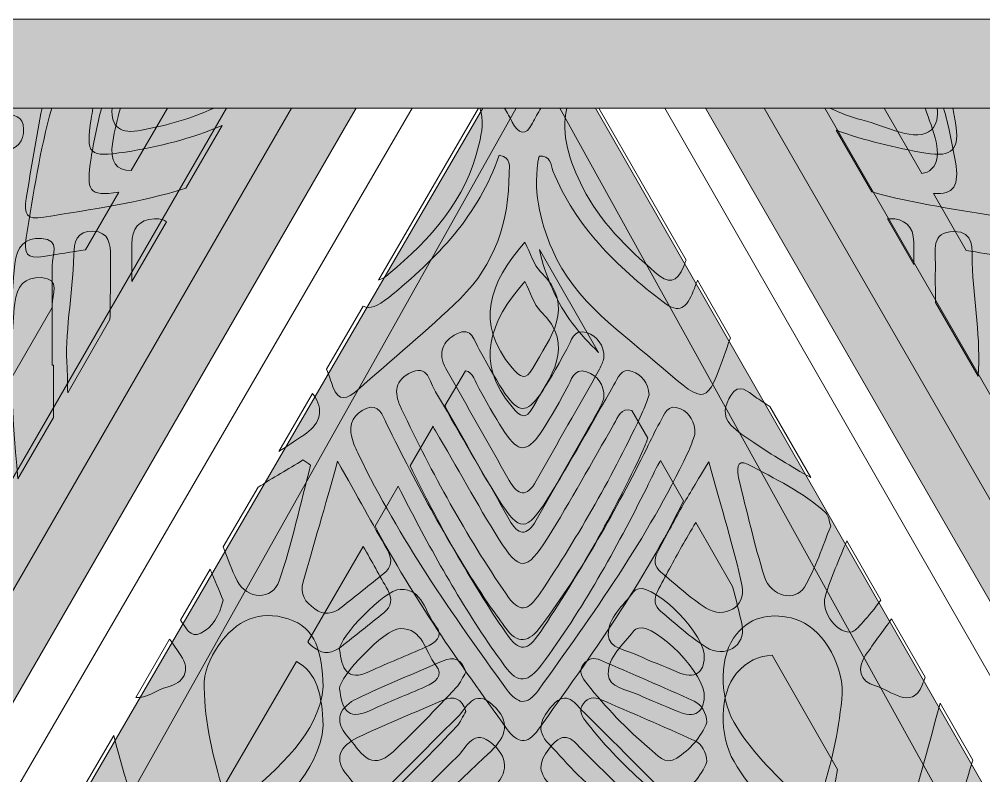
# Model space of a CAD drawing. Extents: x 13 to 5563, y -794 to -206.
# Drawn here: x 415.6 to 574.6, y -330.3 to -205.7 of the extents above; entities that cross this region are included whole.
import ezdxf

# ---------------------------------------------------------------- set-up
doc = ezdxf.new("R2010")
doc.units = 0
doc.header["$MEASUREMENT"] = 0
doc.layers.add('Layer 1', color=7, linetype='Continuous')

msp = doc.modelspace()

# ---------------------------------------------------------------- hatches: boundary and pattern name
at = {"layer": 'Layer 1', "true_color": 0x6f1314}
h = msp.add_hatch(color=246, dxfattribs=at)
h.dxf.hatch_style = 2
h.paths.add_polyline_path([(12.75, -205.68), (12.75, -794.32), (987.25, -794.32), (987.25, -205.68)])
h.paths.add_polyline_path([(27.37, -779.71), (27.37, -568.32), (148.16, -779.71)])
edge = h.paths.add_edge_path()
edge.add_spline(control_points=[(462.46, -779.71), (462.46, -779.71), (318.9, -532.19), (318.9, -532.19), (318.88, -532.14), (318.85, -532.1), (318.82, -532.06), (318.82, -532.06), (317.09, -529.5), (317.09, -529.5), (316.71, -528.92), (316.07, -528.56), (315.38, -528.51), (315.38, -528.51), (313.41, -528.38), (313.41, -528.38), (313.36, -528.38), (313.31, -528.37), (313.27, -528.37), (313.27, -528.37), (306.35, -528.34), (306.35, -528.34), (306.35, -528.34), (27.37, -527.1), (27.37, -527.1), (27.37, -527.1), (27.37, -498.73), (27.37, -498.73), (27.37, -498.73), (300.44, -500.2), (300.44, -500.2), (300.44, -500.2), (300.45, -500.2), (300.45, -500.2), (301.16, -500.2), (301.82, -499.83), (302.19, -499.21), (302.55, -498.59), (302.55, -497.82), (302.19, -497.2), (302.19, -497.2), (157.08, -242.68), (157.08, -242.68), (157.08, -242.68), (154.69, -238.49), (154.69, -238.49), (154.69, -238.49), (153.35, -236.02), (153.35, -236.02), (153, -235.37), (152.32, -234.97), (151.58, -234.97), (151.58, -234.97), (149.22, -234.97), (149.22, -234.97), (149.22, -234.97), (27.37, -235.1), (27.37, -235.1), (27.37, -235.1), (27.37, -220.3), (27.37, -220.3), (27.37, -220.3), (172.07, -220.3), (172.07, -220.3), (172.07, -220.3), (319.76, -476.27), (319.76, -476.27), (319.76, -476.28), (319.76, -476.28), (319.76, -476.28), (320.13, -476.9), (320.79, -477.27), (321.5, -477.27), (322.22, -477.28), (322.88, -476.89), (323.24, -476.27), (323.24, -476.27), (469.8, -222.59), (469.8, -222.59), (469.8, -222.59), (471.12, -220.3), (471.12, -220.3), (471.12, -220.3), (491.98, -220.3), (491.98, -220.3), (491.98, -220.3), (334.41, -491.24), (334.41, -491.24), (334.41, -491.24), (331.7, -495.93), (331.7, -495.93), (331.7, -495.93), (330.06, -498.61), (330.06, -498.61), (329.63, -499.31), (329.62, -500.19), (330.03, -500.91), (330.03, -500.91), (331.36, -503.19), (331.36, -503.19), (331.36, -503.19), (492.23, -779.71), (492.23, -779.71), (492.23, -779.71), (462.46, -779.71), (462.46, -779.71)], knot_values=[0, 0, 0, 0, 1, 1, 1, 2, 2, 2, 3, 3, 3, 4, 4, 4, 5, 5, 5, 6, 6, 6, 7, 7, 7, 8, 8, 8, 9, 9, 9, 10, 10, 10, 11, 11, 11, 12, 12, 12, 13, 13, 13, 14, 14, 14, 15, 15, 15, 16, 16, 16, 17, 17, 17, 18, 18, 18, 19, 19, 19, 20, 20, 20, 21, 21, 21, 22, 22, 22, 23, 23, 23, 24, 24, 24, 25, 25, 25, 26, 26, 26, 27, 27, 27, 28, 28, 28, 29, 29, 29, 30, 30, 30, 31, 31, 31, 32, 32, 32, 33, 33, 33, 34, 34, 34, 35, 35, 35, 35], degree=3, periodic=1)
h.paths.add_polyline_path([(972.63, -779.71), (852.17, -779.71), (972.63, -569.12)])
edge = h.paths.add_edge_path()
edge.add_spline(control_points=[(972.63, -235.08), (972.63, -235.08), (850.94, -234.95), (850.94, -234.95), (850.94, -234.95), (848.58, -234.95), (848.58, -234.95), (847.85, -234.95), (847.17, -235.35), (846.82, -236), (846.82, -236), (845.51, -238.43), (845.51, -238.43), (845.51, -238.43), (843.09, -242.66), (843.09, -242.66), (843.09, -242.66), (697.96, -497.2), (697.96, -497.2), (697.61, -497.83), (697.61, -498.59), (697.97, -499.21), (698.33, -499.83), (699, -500.2), (699.71, -500.2), (699.71, -500.2), (699.71, -500.2), (699.71, -500.2), (699.71, -500.2), (972.63, -498.73), (972.63, -498.73), (972.63, -498.73), (972.63, -527.27), (972.63, -527.27), (972.63, -527.27), (688.57, -528.42), (688.57, -528.42), (688.52, -528.42), (688.47, -528.42), (688.42, -528.42), (688.42, -528.42), (685.34, -528.65), (685.34, -528.65), (684.65, -528.7), (684.03, -529.06), (683.64, -529.64), (683.64, -529.64), (682.55, -531.28), (682.55, -531.28), (682.52, -531.32), (682.5, -531.36), (682.47, -531.4), (682.47, -531.4), (679, -537.37), (679, -537.37), (679, -537.37), (538.32, -779.71), (538.32, -779.71), (538.32, -779.71), (510.48, -779.71), (510.48, -779.71), (510.48, -779.71), (668.5, -503.93), (668.5, -503.93), (668.52, -503.88), (668.55, -503.84), (668.57, -503.79), (668.57, -503.79), (670.04, -500.76), (670.04, -500.76), (670.34, -500.14), (670.34, -499.41), (670.03, -498.78), (670.03, -498.78), (669.07, -496.85), (669.07, -496.85), (669.05, -496.81), (669.03, -496.77), (669.01, -496.73), (669.01, -496.73), (510.55, -220.3), (510.55, -220.3), (510.55, -220.3), (528.71, -220.3), (528.71, -220.3), (528.71, -220.3), (676.4, -476.27), (676.4, -476.27), (676.41, -476.28), (676.41, -476.28), (676.41, -476.28), (676.77, -476.9), (677.43, -477.27), (678.14, -477.27), (678.86, -477.28), (679.52, -476.89), (679.88, -476.27), (679.88, -476.27), (826.44, -222.59), (826.44, -222.59), (826.44, -222.59), (827.77, -220.3), (827.77, -220.3), (827.77, -220.3), (972.63, -220.3), (972.63, -220.3), (972.63, -220.3), (972.63, -235.08), (972.63, -235.08)], knot_values=[0, 0, 0, 0, 1, 1, 1, 2, 2, 2, 3, 3, 3, 4, 4, 4, 5, 5, 5, 6, 6, 6, 7, 7, 7, 8, 8, 8, 9, 9, 9, 10, 10, 10, 11, 11, 11, 12, 12, 12, 13, 13, 13, 14, 14, 14, 15, 15, 15, 16, 16, 16, 17, 17, 17, 18, 18, 18, 19, 19, 19, 20, 20, 20, 21, 21, 21, 22, 22, 22, 23, 23, 23, 24, 24, 24, 25, 25, 25, 26, 26, 26, 27, 27, 27, 28, 28, 28, 29, 29, 29, 30, 30, 30, 31, 31, 31, 32, 32, 32, 33, 33, 33, 34, 34, 34, 35, 35, 35, 36, 36, 36, 36], degree=3, periodic=1)
at = {"layer": 'Layer 1', "true_color": 0xf93a4a}
h = msp.add_hatch(color=240, dxfattribs=at)
h.dxf.hatch_style = 2
h.paths.add_polyline_path([(12.75, -794.32), (987.25, -794.32), (987.25, -205.68), (12.75, -205.68)])
h.paths.add_polyline_path([(27.37, -779.7), (27.37, -220.3), (972.63, -220.3), (972.63, -779.7)])

# ---------------------------------------------------------------- linework, layer by layer
at = {"layer": 'Layer 1', "lineweight": 0}
for points in [[(12.75, -205.68), (12.75, -794.32), (987.25, -794.32), (987.25, -205.68), (12.75, -205.68)], [(12.75, -794.32), (987.25, -794.32), (987.25, -205.68), (12.75, -205.68), (12.75, -794.32)], [(12.75, -205.68), (12.75, -794.32), (987.25, -794.32), (987.25, -205.68), (12.75, -205.68)], [(12.75, -794.32), (987.25, -794.32), (987.25, -205.68), (12.75, -205.68), (12.75, -794.32)], [(27.37, -779.7), (27.37, -220.3), (972.63, -220.3), (972.63, -779.7), (27.37, -779.7)]]:
    msp.add_lwpolyline(points, dxfattribs=at)
for points, knots in [([(462.46, -779.71), (462.46, -779.71), (318.9, -532.19), (318.9, -532.19), (318.88, -532.14), (318.85, -532.1), (318.82, -532.06), (318.82, -532.06), (317.09, -529.5), (317.09, -529.5), (316.71, -528.92), (316.07, -528.56), (315.38, -528.51), (315.38, -528.51), (313.41, -528.38), (313.41, -528.38), (313.36, -528.38), (313.31, -528.37), (313.27, -528.37), (313.27, -528.37), (306.35, -528.34), (306.35, -528.34), (306.35, -528.34), (27.37, -527.1), (27.37, -527.1), (27.37, -527.1), (27.37, -498.73), (27.37, -498.73), (27.37, -498.73), (300.44, -500.2), (300.44, -500.2), (300.44, -500.2), (300.45, -500.2), (300.45, -500.2), (301.16, -500.2), (301.82, -499.83), (302.19, -499.21), (302.55, -498.59), (302.55, -497.82), (302.19, -497.2), (302.19, -497.2), (157.08, -242.68), (157.08, -242.68), (157.08, -242.68), (154.69, -238.49), (154.69, -238.49), (154.69, -238.49), (153.35, -236.02), (153.35, -236.02), (153, -235.37), (152.32, -234.97), (151.58, -234.97), (151.58, -234.97), (149.22, -234.97), (149.22, -234.97), (149.22, -234.97), (27.37, -235.1), (27.37, -235.1), (27.37, -235.1), (27.37, -220.3), (27.37, -220.3), (27.37, -220.3), (172.07, -220.3), (172.07, -220.3), (172.07, -220.3), (319.76, -476.27), (319.76, -476.27), (319.76, -476.28), (319.76, -476.28), (319.76, -476.28), (320.13, -476.9), (320.79, -477.27), (321.5, -477.27), (322.22, -477.28), (322.88, -476.89), (323.24, -476.27), (323.24, -476.27), (469.8, -222.59), (469.8, -222.59), (469.8, -222.59), (471.12, -220.3), (471.12, -220.3), (471.12, -220.3), (491.98, -220.3), (491.98, -220.3), (491.98, -220.3), (334.41, -491.24), (334.41, -491.24), (334.41, -491.24), (331.7, -495.93), (331.7, -495.93), (331.7, -495.93), (330.06, -498.61), (330.06, -498.61), (329.63, -499.31), (329.62, -500.19), (330.03, -500.91), (330.03, -500.91), (331.36, -503.19), (331.36, -503.19), (331.36, -503.19), (492.23, -779.71), (492.23, -779.71), (492.23, -779.71), (462.46, -779.71), (462.46, -779.71)], [0, 0, 0, 0, 1, 1, 1, 2, 2, 2, 3, 3, 3, 4, 4, 4, 5, 5, 5, 6, 6, 6, 7, 7, 7, 8, 8, 8, 9, 9, 9, 10, 10, 10, 11, 11, 11, 12, 12, 12, 13, 13, 13, 14, 14, 14, 15, 15, 15, 16, 16, 16, 17, 17, 17, 18, 18, 18, 19, 19, 19, 20, 20, 20, 21, 21, 21, 22, 22, 22, 23, 23, 23, 24, 24, 24, 25, 25, 25, 26, 26, 26, 27, 27, 27, 28, 28, 28, 29, 29, 29, 30, 30, 30, 31, 31, 31, 32, 32, 32, 33, 33, 33, 34, 34, 34, 35, 35, 35, 35]), ([(27.37, -220.3), (27.37, -220.3), (182.74, -220.3), (182.74, -220.3), (182.74, -220.3), (319.76, -457.78), (319.76, -457.78), (319.77, -457.79), (319.77, -457.79), (319.77, -457.79), (320.13, -458.41), (320.79, -458.79), (321.5, -458.79), (322.22, -458.79), (322.88, -458.41), (323.24, -457.78), (323.24, -457.78), (460.45, -220.3), (460.45, -220.3), (460.45, -220.3), (480.35, -220.3), (480.35, -220.3), (480.35, -220.3), (334.42, -471.24), (334.42, -471.24), (334.42, -471.24), (331.7, -475.92), (331.7, -475.92), (331.7, -475.92), (330.06, -478.61), (330.06, -478.61), (329.63, -479.31), (329.62, -480.2), (330.04, -480.91), (330.04, -480.91), (331.36, -483.19), (331.36, -483.19), (331.36, -483.19), (492.76, -760.62), (492.76, -760.62), (492.76, -760.62), (499.46, -772.15), (499.46, -772.15), (499.86, -772.84), (500.61, -773.27), (501.41, -773.27), (501.41, -773.27), (501.41, -773.27), (501.41, -773.27), (502.22, -773.27), (502.96, -772.84), (503.36, -772.14), (503.36, -772.14), (510.02, -760.52), (510.02, -760.52), (510.02, -760.52), (668.5, -483.93), (668.5, -483.93), (668.52, -483.88), (668.55, -483.84), (668.57, -483.79), (668.57, -483.79), (670.04, -480.76), (670.04, -480.76), (670.35, -480.14), (670.34, -479.4), (670.03, -478.78), (670.03, -478.78), (669.08, -476.85), (669.08, -476.85), (669.06, -476.81), (669.04, -476.77), (669.01, -476.73), (669.01, -476.73), (522.02, -220.3), (522.02, -220.3), (522.02, -220.3), (538.38, -220.3), (538.38, -220.3), (538.38, -220.3), (676.15, -459.06), (676.15, -459.06), (676.15, -459.06), (676.15, -459.06), (676.15, -459.07), (676.51, -459.68), (677.17, -460.06), (677.88, -460.06), (678.6, -460.06), (679.26, -459.68), (679.62, -459.06), (679.62, -459.06), (817.57, -220.3), (817.57, -220.3), (817.57, -220.3), (972.63, -220.3), (972.63, -220.3), (972.63, -220.3), (972.63, -243.59), (972.63, -243.59), (972.63, -243.59), (835.88, -243.45), (835.88, -243.45), (835.88, -243.45), (833.52, -243.45), (833.52, -243.45), (833.52, -243.45), (833.52, -243.45), (833.52, -243.45), (832.79, -243.45), (832.11, -243.85), (831.76, -244.5), (831.76, -244.5), (830.44, -246.93), (830.44, -246.93), (830.44, -246.93), (828.02, -251.16), (828.02, -251.16), (828.02, -251.16), (682.9, -505.7), (682.9, -505.7), (682.54, -506.32), (682.55, -507.09), (682.91, -507.71), (683.27, -508.32), (683.93, -508.7), (684.64, -508.7), (684.64, -508.7), (684.66, -508.7), (684.66, -508.7), (684.66, -508.7), (972.63, -507.15), (972.63, -507.15), (972.63, -507.15), (972.63, -536.28), (972.63, -536.28), (972.63, -536.28), (970.11, -536.29), (970.11, -536.29), (970.11, -536.29), (672.84, -537.49), (672.84, -537.49), (672.78, -537.49), (672.73, -537.49), (672.68, -537.5), (672.68, -537.5), (669.6, -537.73), (669.6, -537.73), (668.92, -537.78), (668.29, -538.14), (667.91, -538.72), (667.91, -538.72), (666.81, -540.36), (666.81, -540.36), (666.78, -540.4), (666.76, -540.44), (666.74, -540.48), (666.74, -540.48), (663.26, -546.45), (663.26, -546.45), (663.26, -546.45), (527.86, -779.7), (527.86, -779.7), (527.86, -779.7), (473.02, -779.7), (473.02, -779.7), (473.02, -779.7), (334.73, -541.28), (334.73, -541.28), (334.7, -541.23), (334.68, -541.19), (334.65, -541.15), (334.65, -541.15), (332.92, -538.58), (332.92, -538.58), (332.53, -538.01), (331.9, -537.65), (331.21, -537.6), (331.21, -537.6), (329.23, -537.47), (329.23, -537.47), (329.19, -537.46), (329.14, -537.46), (329.09, -537.46), (329.09, -537.46), (322.18, -537.43), (322.18, -537.43), (322.18, -537.43), (27.37, -536.12), (27.37, -536.12), (27.37, -536.12), (27.37, -507.13), (27.37, -507.13), (27.37, -507.13), (314.9, -508.68), (314.9, -508.68), (314.9, -508.68), (314.91, -508.68), (314.91, -508.68), (315.62, -508.68), (316.28, -508.3), (316.64, -507.69), (317.01, -507.07), (317.01, -506.3), (316.65, -505.68), (316.65, -505.68), (171.54, -251.16), (171.54, -251.16), (171.54, -251.16), (169.15, -246.97), (169.15, -246.97), (169.15, -246.97), (167.81, -244.5), (167.81, -244.5), (167.46, -243.85), (166.78, -243.45), (166.04, -243.45), (166.04, -243.45), (166.04, -243.45), (166.04, -243.45), (166.04, -243.45), (163.68, -243.45), (163.68, -243.45), (163.68, -243.45), (27.37, -243.59), (27.37, -243.59), (27.37, -243.59), (27.37, -220.3), (27.37, -220.3)], [0, 0, 0, 0, 1, 1, 1, 2, 2, 2, 3, 3, 3, 4, 4, 4, 5, 5, 5, 6, 6, 6, 7, 7, 7, 8, 8, 8, 9, 9, 9, 10, 10, 10, 11, 11, 11, 12, 12, 12, 13, 13, 13, 14, 14, 14, 15, 15, 15, 16, 16, 16, 17, 17, 17, 18, 18, 18, 19, 19, 19, 20, 20, 20, 21, 21, 21, 22, 22, 22, 23, 23, 23, 24, 24, 24, 25, 25, 25, 26, 26, 26, 27, 27, 27, 28, 28, 28, 29, 29, 29, 30, 30, 30, 31, 31, 31, 32, 32, 32, 33, 33, 33, 34, 34, 34, 35, 35, 35, 36, 36, 36, 37, 37, 37, 38, 38, 38, 39, 39, 39, 40, 40, 40, 41, 41, 41, 42, 42, 42, 43, 43, 43, 44, 44, 44, 45, 45, 45, 46, 46, 46, 47, 47, 47, 48, 48, 48, 49, 49, 49, 50, 50, 50, 51, 51, 51, 52, 52, 52, 53, 53, 53, 54, 54, 54, 55, 55, 55, 56, 56, 56, 57, 57, 57, 58, 58, 58, 59, 59, 59, 60, 60, 60, 61, 61, 61, 62, 62, 62, 63, 63, 63, 64, 64, 64, 65, 65, 65, 66, 66, 66, 67, 67, 67, 68, 68, 68, 69, 69, 69, 70, 70, 70, 71, 71, 71, 72, 72, 72, 73, 73, 73, 74, 74, 74, 75, 75, 75, 76, 76, 76, 76]), ([(451.53, -779.7), (451.53, -779.7), (449.33, -775.9), (449.33, -775.9), (449.33, -775.9), (302.67, -523.04), (302.67, -523.04), (302.64, -522.99), (302.61, -522.95), (302.59, -522.91), (302.59, -522.91), (300.86, -520.35), (300.86, -520.35), (300.47, -519.77), (299.84, -519.41), (299.15, -519.36), (299.15, -519.36), (297.17, -519.23), (297.17, -519.23), (297.13, -519.23), (297.08, -519.22), (297.03, -519.22), (297.03, -519.22), (290.11, -519.19), (290.11, -519.19), (290.11, -519.19), (27.37, -518.03), (27.37, -518.03), (27.37, -518.03), (27.37, -490.5), (27.37, -490.5), (27.37, -490.5), (285.64, -491.89), (285.64, -491.89), (285.64, -491.89), (285.66, -491.89), (285.66, -491.89), (286.37, -491.89), (287.03, -491.51), (287.39, -490.9), (287.75, -490.28), (287.75, -489.51), (287.4, -488.89), (287.4, -488.89), (142.29, -234.37), (142.29, -234.37), (142.29, -234.37), (139.89, -230.18), (139.89, -230.18), (139.89, -230.18), (138.55, -227.71), (138.55, -227.71), (138.2, -227.06), (137.52, -226.66), (136.79, -226.66), (136.79, -226.66), (136.79, -226.66), (136.79, -226.66), (136.79, -226.66), (134.43, -226.66), (134.43, -226.66), (134.43, -226.66), (27.37, -226.77), (27.37, -226.77), (27.37, -226.77), (27.37, -220.3), (27.37, -220.3), (27.37, -220.3), (193.4, -220.3), (193.4, -220.3), (193.4, -220.3), (319.76, -439.3), (319.76, -439.3), (319.77, -439.3), (319.77, -439.3), (319.77, -439.3), (320.13, -439.92), (320.79, -440.3), (321.5, -440.3), (322.22, -440.3), (322.88, -439.92), (323.24, -439.3), (323.24, -439.3), (449.77, -220.3), (449.77, -220.3), (449.77, -220.3), (497.49, -220.3), (497.49, -220.3), (497.49, -220.3), (334.19, -511.23), (334.19, -511.23), (334.19, -511.23), (331.48, -515.91), (331.48, -515.91), (331.48, -515.91), (329.84, -518.59), (329.84, -518.59), (329.41, -519.29), (329.4, -520.18), (329.81, -520.89), (329.81, -520.89), (331.14, -523.17), (331.14, -523.17), (331.14, -523.17), (480.38, -779.7), (480.38, -779.7), (480.38, -779.7), (451.53, -779.7), (451.53, -779.7)], [0, 0, 0, 0, 1, 1, 1, 2, 2, 2, 3, 3, 3, 4, 4, 4, 5, 5, 5, 6, 6, 6, 7, 7, 7, 8, 8, 8, 9, 9, 9, 10, 10, 10, 11, 11, 11, 12, 12, 12, 13, 13, 13, 14, 14, 14, 15, 15, 15, 16, 16, 16, 17, 17, 17, 18, 18, 18, 19, 19, 19, 20, 20, 20, 21, 21, 21, 22, 22, 22, 23, 23, 23, 24, 24, 24, 25, 25, 25, 26, 26, 26, 27, 27, 27, 28, 28, 28, 29, 29, 29, 30, 30, 30, 31, 31, 31, 32, 32, 32, 33, 33, 33, 34, 34, 34, 35, 35, 35, 36, 36, 36, 36]), ([(401.2, -220.3), (401.94, -220.78), (403.06, -221.04), (404.49, -221.11), (407.31, -221.23), (410.13, -221.2), (412.95, -221.29), (414.6, -221.35), (416.3, -221.61), (416.32, -223.76), (416.34, -225.77), (415.29, -227.19), (413.16, -227.24), (409.11, -227.33), (405.06, -227.26), (401.01, -227.26), (396.84, -227.08), (390.61, -229.28), (389, -226.45), (387.97, -224.62), (388.96, -222.49), (390.38, -220.3), (390.38, -220.3), (401.2, -220.3), (401.2, -220.3)], [0, 0, 0, 0, 1, 1, 1, 2, 2, 2, 3, 3, 3, 4, 4, 4, 5, 5, 5, 6, 6, 6, 7, 7, 7, 8, 8, 8, 8]), ([(433.1, -227.55), (438.64, -226.69), (443.98, -225.33), (449.02, -223.19), (449.02, -223.19), (443.06, -233.51), (443.06, -233.51), (435.47, -235.94), (427.51, -236.97), (419.65, -238.29), (416.76, -238.78), (416.31, -237.8), (416.75, -235.19), (417.59, -230.22), (418.33, -225.22), (419.37, -220.3), (419.37, -220.3), (427.75, -220.3), (427.75, -220.3), (427.64, -220.89), (427.54, -221.48), (427.45, -222.07), (426.53, -227.99), (427.06, -228.48), (433.1, -227.55)], [0, 0, 0, 0, 1, 1, 1, 2, 2, 2, 3, 3, 3, 4, 4, 4, 5, 5, 5, 6, 6, 6, 7, 7, 7, 8, 8, 8, 8]), ([(429.17, -220.3), (428.45, -222.99), (427.89, -225.74), (427.45, -228.54), (426.59, -234.08), (427, -234.86), (431.99, -234.18), (431.99, -234.18), (426.53, -243.64), (426.53, -243.64), (424.23, -244.02), (421.94, -244.38), (419.65, -244.76), (416.76, -245.24), (416.31, -244.26), (416.75, -241.66), (417.96, -234.5), (418.95, -227.27), (420.96, -220.3), (420.96, -220.3), (429.17, -220.3), (429.17, -220.3)], [0, 0, 0, 0, 1, 1, 1, 2, 2, 2, 3, 3, 3, 4, 4, 4, 5, 5, 5, 6, 6, 6, 7, 7, 7, 7]), ([(434.05, -230.61), (431.54, -230.62), (430.46, -229.13), (431.01, -225.89), (431.33, -223.98), (431.75, -222.11), (432.26, -220.3), (432.26, -220.3), (440.01, -220.3), (440.01, -220.3), (440.01, -220.3), (434.05, -230.61), (434.05, -230.61)], [0, 0, 0, 0, 1, 1, 1, 2, 2, 2, 3, 3, 3, 4, 4, 4, 4]), ([(447.74, -220.3), (443.98, -222.05), (439.93, -223.15), (435.74, -223.96), (432.33, -224.63), (430.64, -223.52), (430.9, -220.3), (430.9, -220.3), (447.74, -220.3), (447.74, -220.3)], [0, 0, 0, 0, 1, 1, 1, 2, 2, 2, 3, 3, 3, 3]), ([(491.28, -220.3), (491.28, -220.3), (491.5, -220.3), (491.5, -220.3), (492.21, -222.22), (491.86, -224.27), (491.37, -226.34), (489.25, -235.42), (483.4, -241.87), (476.53, -247.63), (475.88, -248.17), (475.31, -248.51), (474.8, -248.64), (474.8, -248.64), (491.28, -220.3), (491.28, -220.3)], [0, 0, 0, 0, 1, 1, 1, 2, 2, 2, 3, 3, 3, 4, 4, 4, 5, 5, 5, 5]), ([(496.86, -222.62), (496.45, -221.84), (496.02, -221.07), (495.6, -220.3), (495.6, -220.3), (501.56, -220.3), (501.56, -220.3), (501.09, -221.12), (500.63, -221.96), (500.2, -222.81), (499.07, -225.03), (497.87, -224.51), (496.86, -222.62)], [0, 0, 0, 0, 1, 1, 1, 2, 2, 2, 3, 3, 3, 4, 4, 4, 4]), ([(972.63, -518.02), (972.63, -518.02), (704.73, -519.1), (704.73, -519.1), (704.68, -519.1), (704.63, -519.11), (704.58, -519.11), (704.58, -519.11), (701.5, -519.34), (701.5, -519.34), (700.81, -519.39), (700.19, -519.75), (699.8, -520.33), (699.8, -520.33), (698.71, -521.97), (698.71, -521.97), (698.68, -522.01), (698.66, -522.05), (698.63, -522.09), (698.63, -522.09), (695.16, -528.06), (695.16, -528.06), (695.16, -528.06), (549.08, -779.7), (549.08, -779.7), (549.08, -779.7), (521.71, -779.7), (521.71, -779.7), (521.71, -779.7), (668.28, -523.91), (668.28, -523.91), (668.3, -523.86), (668.33, -523.82), (668.35, -523.77), (668.35, -523.77), (669.82, -520.74), (669.82, -520.74), (670.12, -520.12), (670.12, -519.39), (669.81, -518.76), (669.81, -518.76), (668.85, -516.83), (668.85, -516.83), (668.83, -516.79), (668.81, -516.75), (668.79, -516.72), (668.79, -516.72), (504.72, -220.3), (504.72, -220.3), (504.72, -220.3), (548.39, -220.3), (548.39, -220.3), (548.39, -220.3), (676.15, -441.71), (676.15, -441.71), (676.15, -441.71), (676.15, -441.72), (676.15, -441.72), (676.51, -442.34), (677.17, -442.72), (677.88, -442.72), (678.6, -442.72), (679.26, -442.33), (679.62, -441.71), (679.62, -441.71), (807.54, -220.3), (807.54, -220.3), (807.54, -220.3), (972.63, -220.3), (972.63, -220.3), (972.63, -220.3), (972.63, -226.56), (972.63, -226.56), (972.63, -226.56), (866, -226.45), (866, -226.45), (866, -226.45), (863.64, -226.45), (863.64, -226.45), (863.64, -226.45), (863.64, -226.45), (863.64, -226.45), (862.9, -226.45), (862.23, -226.85), (861.87, -227.5), (861.87, -227.5), (860.56, -229.93), (860.56, -229.93), (860.56, -229.93), (858.14, -234.17), (858.14, -234.17), (858.14, -234.17), (713.02, -488.7), (713.02, -488.7), (712.66, -489.32), (712.67, -490.09), (713.03, -490.71), (713.39, -491.33), (714.05, -491.7), (714.76, -491.7), (714.76, -491.7), (714.77, -491.7), (714.77, -491.7), (714.77, -491.7), (972.63, -490.31), (972.63, -490.31), (972.63, -490.31), (972.63, -518.02), (972.63, -518.02)], [0, 0, 0, 0, 1, 1, 1, 2, 2, 2, 3, 3, 3, 4, 4, 4, 5, 5, 5, 6, 6, 6, 7, 7, 7, 8, 8, 8, 9, 9, 9, 10, 10, 10, 11, 11, 11, 12, 12, 12, 13, 13, 13, 14, 14, 14, 15, 15, 15, 16, 16, 16, 17, 17, 17, 18, 18, 18, 19, 19, 19, 20, 20, 20, 21, 21, 21, 22, 22, 22, 23, 23, 23, 24, 24, 24, 25, 25, 25, 26, 26, 26, 27, 27, 27, 28, 28, 28, 29, 29, 29, 30, 30, 30, 31, 31, 31, 32, 32, 32, 33, 33, 33, 34, 34, 34, 35, 35, 35, 36, 36, 36, 36]), ([(525.12, -246.35), (523.98, -249.28), (522.52, -249.24), (520.43, -247.41), (515.77, -243.34), (511.34, -239.08), (508.49, -233.44), (506.27, -229.03), (504.82, -224.69), (505.84, -220.3), (505.84, -220.3), (511.13, -220.3), (511.13, -220.3), (511.13, -220.3), (525.49, -245.35), (525.49, -245.35), (525.37, -245.69), (525.25, -246.02), (525.12, -246.35)], [0, 0, 0, 0, 1, 1, 1, 2, 2, 2, 3, 3, 3, 4, 4, 4, 5, 5, 5, 6, 6, 6, 6]), ([(972.63, -235.08), (972.63, -235.08), (850.94, -234.95), (850.94, -234.95), (850.94, -234.95), (848.58, -234.95), (848.58, -234.95), (847.85, -234.95), (847.17, -235.35), (846.82, -236), (846.82, -236), (845.51, -238.43), (845.51, -238.43), (845.51, -238.43), (843.09, -242.66), (843.09, -242.66), (843.09, -242.66), (697.96, -497.2), (697.96, -497.2), (697.61, -497.83), (697.61, -498.59), (697.97, -499.21), (698.33, -499.83), (699, -500.2), (699.71, -500.2), (699.71, -500.2), (699.71, -500.2), (699.71, -500.2), (699.71, -500.2), (972.63, -498.73), (972.63, -498.73), (972.63, -498.73), (972.63, -527.27), (972.63, -527.27), (972.63, -527.27), (688.57, -528.42), (688.57, -528.42), (688.52, -528.42), (688.47, -528.42), (688.42, -528.42), (688.42, -528.42), (685.34, -528.65), (685.34, -528.65), (684.65, -528.7), (684.03, -529.06), (683.64, -529.64), (683.64, -529.64), (682.55, -531.28), (682.55, -531.28), (682.52, -531.32), (682.5, -531.36), (682.47, -531.4), (682.47, -531.4), (679, -537.37), (679, -537.37), (679, -537.37), (538.32, -779.71), (538.32, -779.71), (538.32, -779.71), (510.48, -779.71), (510.48, -779.71), (510.48, -779.71), (668.5, -503.93), (668.5, -503.93), (668.52, -503.88), (668.55, -503.84), (668.57, -503.79), (668.57, -503.79), (670.04, -500.76), (670.04, -500.76), (670.34, -500.14), (670.34, -499.41), (670.03, -498.78), (670.03, -498.78), (669.07, -496.85), (669.07, -496.85), (669.05, -496.81), (669.03, -496.77), (669.01, -496.73), (669.01, -496.73), (510.55, -220.3), (510.55, -220.3), (510.55, -220.3), (528.71, -220.3), (528.71, -220.3), (528.71, -220.3), (676.4, -476.27), (676.4, -476.27), (676.41, -476.28), (676.41, -476.28), (676.41, -476.28), (676.77, -476.9), (677.43, -477.27), (678.14, -477.27), (678.86, -477.28), (679.52, -476.89), (679.88, -476.27), (679.88, -476.27), (826.44, -222.59), (826.44, -222.59), (826.44, -222.59), (827.77, -220.3), (827.77, -220.3), (827.77, -220.3), (972.63, -220.3), (972.63, -220.3), (972.63, -220.3), (972.63, -235.08), (972.63, -235.08)], [0, 0, 0, 0, 1, 1, 1, 2, 2, 2, 3, 3, 3, 4, 4, 4, 5, 5, 5, 6, 6, 6, 7, 7, 7, 8, 8, 8, 9, 9, 9, 10, 10, 10, 11, 11, 11, 12, 12, 12, 13, 13, 13, 14, 14, 14, 15, 15, 15, 16, 16, 16, 17, 17, 17, 18, 18, 18, 19, 19, 19, 20, 20, 20, 21, 21, 21, 22, 22, 22, 23, 23, 23, 24, 24, 24, 25, 25, 25, 26, 26, 26, 27, 27, 27, 28, 28, 28, 29, 29, 29, 30, 30, 30, 31, 31, 31, 32, 32, 32, 33, 33, 33, 34, 34, 34, 35, 35, 35, 36, 36, 36, 36]), ([(565.94, -223.87), (563.52, -226.19), (558.37, -223.19), (554.47, -222.24), (552.6, -221.79), (550.85, -221.12), (549.2, -220.3), (549.2, -220.3), (566.86, -220.3), (566.86, -220.3), (567.04, -221.73), (566.86, -222.99), (565.94, -223.87)], [0, 0, 0, 0, 1, 1, 1, 2, 2, 2, 3, 3, 3, 4, 4, 4, 4]), ([(565, -227.73), (569.47, -228.52), (570.63, -227), (569.9, -222.72), (569.76, -221.91), (569.61, -221.1), (569.46, -220.3), (569.46, -220.3), (577.81, -220.3), (577.81, -220.3), (578.88, -225.36), (579.67, -230.48), (580.51, -235.59), (580.93, -238.14), (580.1, -238.73), (577.7, -238.3), (570.47, -237.02), (563.13, -236.15), (556.09, -234.1), (556.09, -234.1), (550.23, -223.94), (550.23, -223.94), (554.97, -225.69), (559.93, -226.83), (565, -227.73)], [0, 0, 0, 0, 1, 1, 1, 2, 2, 2, 3, 3, 3, 4, 4, 4, 5, 5, 5, 6, 6, 6, 7, 7, 7, 8, 8, 8, 8]), ([(564.88, -220.3), (566.12, -223.91), (568.15, -228.22), (565.94, -230.34), (565.5, -230.76), (564.97, -231), (564.38, -231.11), (564.38, -231.11), (558.14, -220.3), (558.14, -220.3), (558.14, -220.3), (564.88, -220.3), (564.88, -220.3)], [0, 0, 0, 0, 1, 1, 1, 2, 2, 2, 3, 3, 3, 4, 4, 4, 4]), ([(569.9, -229.19), (569.38, -226.17), (568.76, -223.2), (567.95, -220.3), (567.95, -220.3), (576.25, -220.3), (576.25, -220.3), (578.24, -227.42), (579.31, -234.76), (580.51, -242.06), (580.93, -244.61), (580.1, -245.19), (577.7, -244.77), (575.7, -244.42), (573.69, -244.09), (571.68, -243.77), (571.68, -243.77), (566.25, -234.36), (566.25, -234.36), (569.68, -234.65), (570.56, -233.03), (569.9, -229.19)], [0, 0, 0, 0, 1, 1, 1, 2, 2, 2, 3, 3, 3, 4, 4, 4, 5, 5, 5, 6, 6, 6, 7, 7, 7, 7]), ([(472.3, -252.94), (473.32, -253.49), (474.6, -253.03), (476.5, -251.5), (484.45, -245.1), (491.31, -237.94), (494.71, -228.09), (496.81, -228.47), (496.34, -229.98), (496.34, -231.02), (496.34, -238.93), (493.99, -246.1), (488.3, -251.67), (482.89, -256.98), (476.99, -261.77), (471.32, -266.81), (469.72, -268.23), (468.19, -268.8), (467.3, -266.24), (466.97, -265.27), (466.61, -264.3), (466.26, -263.33), (466.26, -263.33), (472.3, -252.94), (472.3, -252.94)], [0, 0, 0, 0, 1, 1, 1, 2, 2, 2, 3, 3, 3, 4, 4, 4, 5, 5, 5, 6, 6, 6, 7, 7, 7, 8, 8, 8, 8]), ([(531.99, -260.47), (528.92, -269.22), (528.76, -269.38), (521.7, -263.2), (514.99, -257.31), (507.22, -252.36), (503.46, -243.65), (501.32, -238.69), (500.2, -233.66), (501.26, -228.23), (503.26, -228.06), (503.17, -229.67), (503.56, -230.65), (507.23, -239.86), (514.09, -246.36), (521.71, -252.26), (524.42, -254.36), (525.61, -253.17), (526.69, -250.47), (526.93, -249.87), (527.16, -249.27), (527.39, -248.67), (527.39, -248.67), (532.83, -258.15), (532.83, -258.15), (532.55, -258.92), (532.26, -259.69), (531.99, -260.47)], [0, 0, 0, 0, 1, 1, 1, 2, 2, 2, 3, 3, 3, 4, 4, 4, 5, 5, 5, 6, 6, 6, 7, 7, 7, 8, 8, 8, 9, 9, 9, 9]), ([(434.15, -242.73), (434.13, -240.18), (435.3, -238.67), (437.88, -238.56), (438.88, -238.51), (439.49, -238.71), (439.85, -239.06), (439.85, -239.06), (434.16, -248.91), (434.16, -248.91), (434.17, -246.85), (434.17, -244.79), (434.15, -242.73)], [0, 0, 0, 0, 1, 1, 1, 2, 2, 2, 3, 3, 3, 4, 4, 4, 4]), ([(559, -238.54), (561.47, -238.49), (563.01, -239.72), (563.02, -242.38), (563.03, -243.62), (563.02, -244.87), (563.02, -246.11), (563.02, -246.11), (558.67, -238.56), (558.67, -238.56), (558.77, -238.55), (558.88, -238.54), (559, -238.54)], [0, 0, 0, 0, 1, 1, 1, 2, 2, 2, 3, 3, 3, 4, 4, 4, 4]), ([(423.58, -267.23), (423.55, -265.93), (423.53, -264.57), (423.51, -263.13), (423.01, -257.84), (424.41, -251.21), (424.59, -244.51), (424.64, -242.41), (425.03, -240.51), (427.74, -240.6), (430.48, -240.7), (430.62, -242.77), (430.65, -244.77), (430.68, -248.23), (430.58, -251.7), (430.55, -255.17), (430.55, -255.17), (423.58, -267.23), (423.58, -267.23)], [0, 0, 0, 0, 1, 1, 1, 2, 2, 2, 3, 3, 3, 4, 4, 4, 5, 5, 5, 6, 6, 6, 6]), ([(566.61, -252.33), (566.58, -250.28), (566.56, -248.23), (566.59, -246.18), (566.62, -243.87), (565.79, -240.69), (569.64, -240.65), (573.13, -240.62), (572.57, -243.59), (572.65, -245.75), (572.91, -252.16), (574.12, -258.51), (573.63, -264.49), (573.63, -264.49), (566.61, -252.33), (566.61, -252.33)], [0, 0, 0, 0, 1, 1, 1, 2, 2, 2, 3, 3, 3, 4, 4, 4, 5, 5, 5, 5]), ([(415.39, -281.41), (414.27, -269.64), (413.63, -257.85), (414.86, -245.99), (415.14, -243.19), (416.56, -241.62), (419.25, -241.78), (422.57, -241.97), (420.99, -244.59), (421.01, -246.27), (421.08, -251.74), (421.04, -257.22), (421.04, -262.7), (421.11, -262.7), (421.18, -262.7), (421.25, -262.7), (421.25, -265.57), (421.24, -268.43), (421.23, -271.3), (421.23, -271.3), (415.39, -281.41), (415.39, -281.41)], [0, 0, 0, 0, 1, 1, 1, 2, 2, 2, 3, 3, 3, 4, 4, 4, 5, 5, 5, 6, 6, 6, 7, 7, 7, 7]), ([(500.24, -263.18), (499.1, -265.28), (498.23, -264.75), (496.83, -263.09), (490.61, -255.7), (493.1, -249.13), (498.93, -242.4), (499.87, -244.24), (500.35, -246.13), (501.53, -247.29), (507.52, -253.2), (502.99, -258.1), (500.24, -263.18)], [0, 0, 0, 0, 1, 1, 1, 2, 2, 2, 3, 3, 3, 4, 4, 4, 4]), ([(503.46, -250.12), (502.54, -247.97), (501.8, -245.81), (501.35, -243.61), (501.35, -243.61), (511.07, -260.56), (511.07, -260.56), (507.98, -257.6), (505.26, -254.29), (503.46, -250.12)], [0, 0, 0, 0, 1, 1, 1, 2, 2, 2, 3, 3, 3, 3]), ([(414.2, -264.97), (414.23, -260.81), (414.42, -256.63), (414.86, -252.45), (415.14, -249.66), (416.56, -248.09), (419.25, -248.24), (422.57, -248.44), (420.99, -251.06), (421.01, -252.73), (421.01, -252.88), (421.01, -253.03), (421.01, -253.18), (421.01, -253.18), (414.2, -264.97), (414.2, -264.97)], [0, 0, 0, 0, 1, 1, 1, 2, 2, 2, 3, 3, 3, 4, 4, 4, 5, 5, 5, 5]), ([(500.24, -269.65), (499.1, -271.75), (498.23, -271.22), (496.83, -269.56), (490.61, -262.16), (493.1, -255.6), (498.93, -248.87), (499.87, -250.71), (500.35, -252.59), (501.53, -253.76), (507.52, -259.67), (502.99, -264.57), (500.24, -269.65)], [0, 0, 0, 0, 1, 1, 1, 2, 2, 2, 3, 3, 3, 4, 4, 4, 4]), ([(511.24, -263.32), (507.78, -269.47), (504.27, -275.59), (500.8, -281.74), (499.23, -284.52), (497.81, -284.25), (496.35, -281.66), (492.88, -275.51), (489.39, -269.38), (485.91, -263.24), (484.47, -260.68), (485.4, -258.69), (487.72, -257.49), (490.23, -256.18), (490.61, -258.74), (491.38, -260.09), (498.61, -272.83), (498.44, -273.31), (505.87, -260.01), (506.58, -258.74), (506.94, -256.56), (509.11, -257.31), (510.81, -257.9), (512.02, -259.28), (511.96, -261.57), (511.78, -262.03), (511.59, -262.72), (511.24, -263.32)], [0, 0, 0, 0, 1, 1, 1, 2, 2, 2, 3, 3, 3, 4, 4, 4, 5, 5, 5, 6, 6, 6, 7, 7, 7, 8, 8, 8, 9, 9, 9, 9]), ([(518.39, -270.28), (513.52, -280.7), (507.87, -290.68), (501.45, -300.24), (499.38, -303.3), (498.09, -303.65), (495.84, -300.37), (489.22, -290.72), (483.65, -280.5), (478.62, -269.95), (477.49, -267.59), (477.21, -265.47), (479.83, -264.05), (483.03, -262.31), (483.25, -265.53), (484.18, -267.06), (487.76, -272.94), (490.98, -279.05), (494.66, -284.87), (498.05, -290.24), (499.19, -290.23), (502.67, -284.71), (506.52, -278.58), (509.95, -272.19), (513.61, -265.94), (514.28, -264.79), (514.75, -263.01), (516.63, -263.71), (518.16, -264.28), (519.25, -265.48), (519.41, -267.57), (519.14, -268.31), (518.83, -269.33), (518.39, -270.28)], [0, 0, 0, 0, 1, 1, 1, 2, 2, 2, 3, 3, 3, 4, 4, 4, 5, 5, 5, 6, 6, 6, 7, 7, 7, 8, 8, 8, 9, 9, 9, 10, 10, 10, 11, 11, 11, 11]), ([(489.12, -263.61), (490.42, -263.75), (490.78, -265.52), (491.38, -266.56), (498.61, -279.3), (498.44, -279.77), (505.87, -266.47), (506.58, -265.21), (506.94, -263.03), (509.11, -263.78), (510.81, -264.37), (512.02, -265.75), (511.96, -268.04), (511.78, -268.5), (511.59, -269.19), (511.24, -269.79), (507.78, -275.94), (504.27, -282.06), (500.8, -288.21), (499.23, -290.99), (497.81, -290.72), (496.35, -288.12), (492.88, -281.98), (489.39, -275.84), (485.91, -269.7), (485.86, -269.6), (485.81, -269.5), (485.76, -269.4), (485.76, -269.4), (489.12, -263.61), (489.12, -263.61)], [0, 0, 0, 0, 1, 1, 1, 2, 2, 2, 3, 3, 3, 4, 4, 4, 5, 5, 5, 6, 6, 6, 7, 7, 7, 8, 8, 8, 9, 9, 9, 10, 10, 10, 10]), ([(536.66, -275.43), (535.34, -274.55), (533.98, -273.67), (532.88, -272.55), (531.39, -271.03), (531.92, -269.2), (532.88, -267.65), (534.22, -265.47), (535.69, -267.09), (536.88, -267.88), (537.7, -268.43), (538.51, -268.96), (539.33, -269.5), (539.33, -269.5), (546.04, -281.2), (546.04, -281.2), (542.85, -279.39), (539.72, -277.48), (536.66, -275.43)], [0, 0, 0, 0, 1, 1, 1, 2, 2, 2, 3, 3, 3, 4, 4, 4, 5, 5, 5, 6, 6, 6, 6]), ([(463.92, -267.35), (464.07, -267.52), (464.21, -267.71), (464.36, -267.95), (465.89, -270.47), (464.96, -272.52), (462.48, -274.2), (461.12, -275.12), (459.76, -276.01), (458.38, -276.88), (458.38, -276.88), (463.92, -267.35), (463.92, -267.35)], [0, 0, 0, 0, 1, 1, 1, 2, 2, 2, 3, 3, 3, 4, 4, 4, 4]), ([(525.75, -277.19), (519.13, -291.19), (510.15, -303.69), (501.18, -316.21), (499.24, -318.9), (497.71, -318.54), (495.91, -316.05), (486.97, -303.72), (478.21, -291.29), (471.59, -277.5), (471.13, -276.55), (470.65, -275.58), (470.39, -274.56), (469.83, -272.34), (470.81, -270.61), (472.79, -269.81), (474.91, -268.95), (475.46, -270.98), (476.13, -272.32), (481.17, -282.47), (486.47, -292.47), (492.83, -301.87), (493.72, -303.19), (494.7, -304.45), (495.6, -305.76), (497.74, -308.86), (499.57, -308.44), (501.69, -305.58), (508.46, -296.44), (513.92, -286.54), (519.01, -276.41), (519.72, -274.98), (520.37, -273.52), (521.16, -272.15), (521.91, -270.85), (522.42, -268.86), (524.6, -269.87), (526.13, -270.58), (526.99, -271.93), (526.96, -274.12), (526.65, -274.91), (526.27, -276.09), (525.75, -277.19)], [0, 0, 0, 0, 1, 1, 1, 2, 2, 2, 3, 3, 3, 4, 4, 4, 5, 5, 5, 6, 6, 6, 7, 7, 7, 8, 8, 8, 9, 9, 9, 10, 10, 10, 11, 11, 11, 12, 12, 12, 13, 13, 13, 14, 14, 14, 14]), ([(483.81, -272.75), (483.92, -273.03), (484.05, -273.3), (484.18, -273.52), (487.76, -279.41), (490.98, -285.52), (494.66, -291.34), (498.05, -296.71), (499.19, -296.7), (502.67, -291.17), (506.52, -285.05), (509.95, -278.66), (513.61, -272.41), (514.27, -271.27), (514.74, -269.52), (516.57, -270.16), (516.57, -270.16), (519.18, -274.71), (519.18, -274.71), (518.96, -275.34), (518.71, -276.05), (518.39, -276.74), (513.52, -287.17), (507.87, -297.15), (501.45, -306.7), (499.38, -309.77), (498.09, -310.12), (495.84, -306.84), (489.82, -298.06), (484.67, -288.81), (480.01, -279.28), (480.01, -279.28), (483.81, -272.75), (483.81, -272.75)], [0, 0, 0, 0, 1, 1, 1, 2, 2, 2, 3, 3, 3, 4, 4, 4, 5, 5, 5, 6, 6, 6, 7, 7, 7, 8, 8, 8, 9, 9, 9, 10, 10, 10, 11, 11, 11, 11]), ([(549.34, -289.23), (547.96, -292.52), (546.87, -296.11), (545, -299.24), (543.5, -301.76), (539.44, -300.77), (538.43, -297.56), (536.75, -292.2), (535.5, -286.7), (534.15, -281.24), (533.88, -280.13), (533.76, -278.03), (535.63, -279.01), (540.13, -281.35), (544.76, -283.58), (548.57, -287.05), (549.01, -287.45), (549.03, -288.31), (549.34, -289.23)], [0, 0, 0, 0, 1, 1, 1, 2, 2, 2, 3, 3, 3, 4, 4, 4, 5, 5, 5, 6, 6, 6, 6]), ([(454.96, -282.76), (457.42, -281.27), (459.9, -279.8), (462.36, -278.3), (462.78, -278.59), (463.2, -278.87), (463.62, -279.15), (461.94, -285.52), (460.55, -291.99), (458.45, -298.21), (457.35, -301.49), (453.11, -301.36), (451.51, -298.2), (450.61, -296.41), (449.92, -294.51), (449.23, -292.61), (449.23, -292.61), (454.96, -282.76), (454.96, -282.76)], [0, 0, 0, 0, 1, 1, 1, 2, 2, 2, 3, 3, 3, 4, 4, 4, 5, 5, 5, 6, 6, 6, 6]), ([(464.29, -302.84), (462.74, -301.73), (461.79, -300.44), (462.39, -298.37), (464.16, -292.31), (465.87, -286.24), (468.07, -278.52), (471.36, -284.39), (473.83, -288.83), (476.33, -293.24), (477.15, -294.7), (476.96, -295.96), (475.69, -297), (473.36, -298.89), (471.02, -300.76), (468.66, -302.61), (467.28, -303.68), (465.82, -303.95), (464.29, -302.84)], [0, 0, 0, 0, 1, 1, 1, 2, 2, 2, 3, 3, 3, 4, 4, 4, 5, 5, 5, 6, 6, 6, 6]), ([(501.18, -322.67), (499.24, -325.37), (497.71, -325.01), (495.91, -322.52), (488.11, -311.77), (480.46, -300.94), (474.24, -289.2), (474.24, -289.2), (478.06, -282.64), (478.06, -282.64), (482.53, -291.46), (487.28, -300.13), (492.83, -308.34), (493.72, -309.66), (494.7, -310.91), (495.6, -312.23), (497.74, -315.33), (499.57, -314.91), (501.69, -312.05), (508.46, -302.91), (513.92, -293.01), (519.01, -282.87), (519.72, -281.45), (520.37, -279.99), (521.16, -278.61), (521.21, -278.54), (521.25, -278.47), (521.29, -278.39), (521.29, -278.39), (525.09, -285.02), (525.09, -285.02), (518.54, -298.47), (509.86, -310.57), (501.18, -322.67)], [0, 0, 0, 0, 1, 1, 1, 2, 2, 2, 3, 3, 3, 4, 4, 4, 5, 5, 5, 6, 6, 6, 7, 7, 7, 8, 8, 8, 9, 9, 9, 10, 10, 10, 11, 11, 11, 11]), ([(534.73, -299.12), (535.44, -302.48), (531.79, -304.61), (528.8, -302.7), (526.15, -301), (523.79, -298.83), (521.35, -296.81), (520.26, -295.91), (520.11, -294.74), (520.78, -293.49), (522.11, -291), (523.41, -288.5), (524.8, -286.05), (525.98, -283.95), (527.26, -281.91), (529.25, -278.59), (531.36, -286.32), (533.36, -292.65), (534.73, -299.12)], [0, 0, 0, 0, 1, 1, 1, 2, 2, 2, 3, 3, 3, 4, 4, 4, 5, 5, 5, 6, 6, 6, 6]), ([(533.17, -299.12), (533.74, -301.3), (534.27, -303.43), (534.73, -305.58), (535.44, -308.95), (531.79, -311.07), (528.8, -309.16), (526.15, -307.46), (523.79, -305.3), (521.35, -303.28), (520.26, -302.38), (520.11, -301.2), (520.78, -299.95), (522.11, -297.47), (523.41, -294.97), (524.8, -292.52), (525.5, -291.28), (526.23, -290.05), (527.13, -288.58), (527.13, -288.58), (533.17, -299.12), (533.17, -299.12)], [0, 0, 0, 0, 1, 1, 1, 2, 2, 2, 3, 3, 3, 4, 4, 4, 5, 5, 5, 6, 6, 6, 7, 7, 7, 7]), ([(552.88, -306.63), (550.69, -307.15), (547.66, -303.51), (548.43, -300.84), (549.35, -297.68), (550.75, -294.66), (552, -291.6), (552, -291.6), (557.62, -301.41), (557.62, -301.41), (555.58, -304.09), (553.48, -306.48), (552.88, -306.63)], [0, 0, 0, 0, 1, 1, 1, 2, 2, 2, 3, 3, 3, 4, 4, 4, 4]), ([(472.3, -292.54), (473.71, -295.07), (475.02, -297.4), (476.33, -299.71), (477.15, -301.16), (476.96, -302.43), (475.69, -303.47), (473.36, -305.36), (471.02, -307.23), (468.66, -309.07), (467.28, -310.14), (465.82, -310.42), (464.29, -309.31), (463.84, -308.99), (463.46, -308.66), (463.14, -308.29), (463.14, -308.29), (472.3, -292.54), (472.3, -292.54)], [0, 0, 0, 0, 1, 1, 1, 2, 2, 2, 3, 3, 3, 4, 4, 4, 5, 5, 5, 6, 6, 6, 6]), ([(447.08, -296.31), (447.81, -298.06), (448.52, -299.77), (449.21, -301.4), (448.61, -304), (447.42, -305.87), (445.55, -306.82), (443.73, -307.74), (443.06, -305.86), (442.2, -304.71), (442.2, -304.71), (447.08, -296.31), (447.08, -296.31)], [0, 0, 0, 0, 1, 1, 1, 2, 2, 2, 3, 3, 3, 4, 4, 4, 4]), ([(478.37, -299.62), (482.16, -299.54), (482.47, -303.44), (484.22, -305.62), (485.64, -307.39), (484.14, -308.47), (482.56, -309.16), (479.49, -310.5), (476.38, -311.73), (473.35, -313.14), (469.51, -314.93), (468.76, -312.55), (468.4, -309.54), (468.26, -307.56), (475.79, -299.67), (478.37, -299.62)], [0, 0, 0, 0, 1, 1, 1, 2, 2, 2, 3, 3, 3, 4, 4, 4, 5, 5, 5, 5]), ([(512.68, -307.12), (512.61, -304.3), (515.15, -302.25), (516.84, -300.04), (517.03, -299.79), (517.4, -299.6), (517.73, -299.52), (520.37, -298.87), (528.97, -307.18), (528.49, -310.97), (528.37, -313.09), (527.21, -314.69), (523.88, -313.16), (521.81, -312.21), (519.61, -311.51), (517.58, -310.5), (515.77, -309.59), (512.74, -309.42), (512.68, -307.12)], [0, 0, 0, 0, 1, 1, 1, 2, 2, 2, 3, 3, 3, 4, 4, 4, 5, 5, 5, 6, 6, 6, 6]), ([(452.26, -334.44), (450.65, -335.93), (449.73, -334.33), (449.27, -332.92), (447.48, -327.34), (446.22, -321.63), (446.06, -315.77), (445.99, -313.29), (447.01, -310.95), (448.45, -308.85), (451.29, -304.72), (455.17, -302.96), (459.94, -304.48), (464.55, -305.95), (465.47, -310.01), (465.69, -315.6), (465.02, -323.56), (458.33, -328.83), (452.26, -334.44)], [0, 0, 0, 0, 1, 1, 1, 2, 2, 2, 3, 3, 3, 4, 4, 4, 5, 5, 5, 6, 6, 6, 6]), ([(547.99, -332.82), (547.04, -335.73), (545.53, -335.25), (543.75, -333.55), (539.91, -329.88), (536.1, -326.19), (533.4, -321.54), (530.87, -317.18), (531, -310.37), (533.81, -306.99), (536.4, -303.87), (539.85, -303.45), (543.47, -304.52), (547.75, -305.78), (551.24, -311.47), (551.25, -316.76), (550.74, -322.23), (549.7, -327.59), (547.99, -332.82)], [0, 0, 0, 0, 1, 1, 1, 2, 2, 2, 3, 3, 3, 4, 4, 4, 5, 5, 5, 6, 6, 6, 6]), ([(564.41, -315.38), (562.63, -319.67), (559.25, -316.21), (556.72, -315.52), (554.05, -314.8), (553.64, -312.58), (555.08, -310.48), (556.48, -308.45), (557.92, -306.46), (559.38, -304.48), (559.38, -304.48), (564.9, -314.1), (564.9, -314.1), (564.74, -314.53), (564.58, -314.96), (564.41, -315.38)], [0, 0, 0, 0, 1, 1, 1, 2, 2, 2, 3, 3, 3, 4, 4, 4, 5, 5, 5, 5]), ([(482.56, -315.63), (479.49, -316.97), (476.38, -318.2), (473.35, -319.61), (469.51, -321.4), (468.76, -319.02), (468.4, -316.01), (468.26, -314.03), (475.79, -306.14), (478.37, -306.08), (482.16, -306), (482.47, -309.9), (484.22, -312.08), (485.64, -313.85), (484.14, -314.94), (482.56, -315.63)], [0, 0, 0, 0, 1, 1, 1, 2, 2, 2, 3, 3, 3, 4, 4, 4, 5, 5, 5, 5]), ([(528.49, -317.44), (528.37, -319.55), (527.21, -321.16), (523.88, -319.63), (521.81, -318.67), (519.61, -317.98), (517.58, -316.96), (515.77, -316.06), (512.74, -315.89), (512.68, -313.59), (512.61, -310.77), (515.15, -308.72), (516.84, -306.51), (517.03, -306.26), (517.4, -306.07), (517.73, -305.99), (520.37, -305.33), (528.97, -313.65), (528.49, -317.44)], [0, 0, 0, 0, 1, 1, 1, 2, 2, 2, 3, 3, 3, 4, 4, 4, 5, 5, 5, 6, 6, 6, 6]), ([(440.38, -307.83), (441.01, -308.72), (441.63, -309.61), (442.24, -310.51), (443.92, -312.98), (442.72, -315.06), (439.97, -315.73), (438.35, -316.13), (436.42, -317.64), (434.81, -317.42), (434.81, -317.42), (440.38, -307.83), (440.38, -307.83)], [0, 0, 0, 0, 1, 1, 1, 2, 2, 2, 3, 3, 3, 4, 4, 4, 4]), ([(461.27, -311.51), (464.73, -313.3), (465.49, -317.07), (465.69, -322.06), (465.02, -330.03), (458.33, -335.3), (452.26, -340.91), (450.65, -342.4), (449.73, -340.8), (449.27, -339.39), (448.76, -337.78), (448.29, -336.16), (447.88, -334.54), (447.88, -334.54), (461.27, -311.51), (461.27, -311.51)], [0, 0, 0, 0, 1, 1, 1, 2, 2, 2, 3, 3, 3, 4, 4, 4, 5, 5, 5, 5]), ([(471.36, -317.58), (475.98, -315.37), (480.74, -313.46), (485.44, -311.42), (487.26, -310.63), (488.51, -311.08), (489.19, -313.27), (488.72, -314.04), (488.33, -315.07), (487.63, -315.8), (484.21, -319.38), (480.81, -322.98), (477.22, -326.37), (473.41, -329.98), (471.7, -326.11), (469.73, -323.9), (467.24, -321.12), (468.55, -318.91), (471.36, -317.58)], [0, 0, 0, 0, 1, 1, 1, 2, 2, 2, 3, 3, 3, 4, 4, 4, 5, 5, 5, 6, 6, 6, 6]), ([(526.81, -318.04), (528.16, -318.65), (528.8, -319.95), (528.92, -321.52), (527.97, -324.06), (526.13, -325.99), (523.96, -327.44), (522.06, -328.71), (520.68, -326.87), (519.42, -325.8), (515.68, -322.61), (512.26, -319.09), (509.22, -315.21), (508.45, -314.23), (507.61, -313.21), (508.58, -311.94), (509.3, -311), (510.32, -310.81), (511.41, -311.28), (516.55, -313.52), (521.7, -315.72), (526.81, -318.04)], [0, 0, 0, 0, 1, 1, 1, 2, 2, 2, 3, 3, 3, 4, 4, 4, 5, 5, 5, 6, 6, 6, 7, 7, 7, 7]), ([(550.46, -329.28), (549.87, -332.66), (549.06, -336), (547.99, -339.29), (547.04, -342.19), (545.53, -341.71), (543.75, -340.01), (539.91, -336.34), (536.1, -332.65), (533.4, -328), (530.87, -323.65), (531, -316.83), (533.81, -313.45), (535.47, -311.45), (537.49, -310.57), (539.67, -310.47), (539.67, -310.47), (550.46, -329.28), (550.46, -329.28)], [0, 0, 0, 0, 1, 1, 1, 2, 2, 2, 3, 3, 3, 4, 4, 4, 5, 5, 5, 6, 6, 6, 6]), ([(431.16, -323.69), (433.44, -332.12), (435.89, -340.51), (438.85, -348.74), (444.15, -363.5), (442.53, -362.45), (454.14, -352.97), (466.21, -343.13), (476.72, -331.59), (487.81, -320.68), (489.27, -319.24), (490.53, -315.82), (493.67, -318.68), (496.63, -321.37), (495.87, -323.88), (493.31, -326.31), (480.99, -337.97), (468.68, -349.64), (456.36, -361.3), (451.74, -365.68), (447.12, -370.05), (442.49, -374.42), (440.88, -375.94), (439.32, -377.13), (438.36, -373.86), (434.28, -360.02), (430.21, -346.17), (426.14, -332.32), (426.14, -332.32), (431.16, -323.69), (431.16, -323.69)], [0, 0, 0, 0, 1, 1, 1, 2, 2, 2, 3, 3, 3, 4, 4, 4, 5, 5, 5, 6, 6, 6, 7, 7, 7, 8, 8, 8, 9, 9, 9, 10, 10, 10, 10]), ([(559.54, -371.77), (557.95, -377.04), (557.63, -377.12), (553.63, -373.37), (538.29, -358.98), (522.96, -344.59), (507.65, -330.16), (505.98, -328.59), (504.56, -326.77), (502.93, -325.15), (500.53, -322.74), (501.72, -320.73), (503.5, -318.73), (505.89, -316.05), (507.25, -318.53), (508.63, -319.88), (521, -331.99), (532.78, -344.72), (546.29, -355.64), (547.11, -356.31), (547.96, -356.95), (548.73, -357.68), (552.14, -360.91), (554.15, -360.28), (555.86, -355.8), (560.52, -343.57), (563.99, -331), (567.36, -318.39), (567.36, -318.39), (572.74, -327.78), (572.74, -327.78), (568.39, -342.46), (563.96, -357.11), (559.54, -371.77)], [0, 0, 0, 0, 1, 1, 1, 2, 2, 2, 3, 3, 3, 4, 4, 4, 5, 5, 5, 6, 6, 6, 7, 7, 7, 8, 8, 8, 9, 9, 9, 10, 10, 10, 11, 11, 11, 11]), ([(485.44, -317.88), (487.26, -317.09), (488.51, -317.55), (489.19, -319.74), (488.72, -320.51), (488.33, -321.53), (487.63, -322.27), (484.21, -325.84), (480.81, -329.44), (477.22, -332.84), (473.41, -336.45), (471.7, -332.58), (469.73, -330.37), (467.24, -327.58), (468.55, -325.38), (471.36, -324.04), (475.98, -321.84), (480.74, -319.93), (485.44, -317.88)], [0, 0, 0, 0, 1, 1, 1, 2, 2, 2, 3, 3, 3, 4, 4, 4, 5, 5, 5, 6, 6, 6, 6]), ([(526.81, -324.51), (528.16, -325.12), (528.8, -326.42), (528.92, -327.99), (527.97, -330.53), (526.13, -332.46), (523.96, -333.91), (522.06, -335.18), (520.68, -333.34), (519.42, -332.27), (515.68, -329.08), (512.26, -325.56), (509.22, -321.68), (508.45, -320.69), (507.61, -319.68), (508.58, -318.41), (509.3, -317.47), (510.32, -317.28), (511.41, -317.75), (516.55, -319.99), (521.7, -322.19), (526.81, -324.51)], [0, 0, 0, 0, 1, 1, 1, 2, 2, 2, 3, 3, 3, 4, 4, 4, 5, 5, 5, 6, 6, 6, 7, 7, 7, 7]), ([(437.73, -352), (438.09, -353.07), (438.47, -354.14), (438.85, -355.21), (444.15, -369.97), (442.53, -368.91), (454.14, -359.44), (466.21, -349.59), (476.72, -338.06), (487.81, -327.15), (489.27, -325.71), (490.53, -322.29), (493.67, -325.14), (496.63, -327.84), (495.87, -330.35), (493.31, -332.77), (480.99, -344.44), (468.68, -356.1), (456.36, -367.77), (451.74, -372.14), (447.12, -376.52), (442.49, -380.89), (440.88, -382.41), (439.32, -383.6), (438.36, -380.33), (436.44, -373.82), (434.53, -367.31), (432.61, -360.79), (432.61, -360.79), (437.73, -352), (437.73, -352)], [0, 0, 0, 0, 1, 1, 1, 2, 2, 2, 3, 3, 3, 4, 4, 4, 5, 5, 5, 6, 6, 6, 7, 7, 7, 8, 8, 8, 9, 9, 9, 10, 10, 10, 10]), ([(559.54, -378.23), (557.95, -383.51), (557.63, -383.58), (553.63, -379.83), (538.29, -365.44), (522.96, -351.05), (507.65, -336.63), (505.98, -335.06), (504.56, -333.24), (502.93, -331.61), (500.53, -329.2), (501.72, -327.2), (503.5, -325.19), (505.89, -322.52), (507.25, -325), (508.63, -326.34), (521, -338.46), (532.78, -351.19), (546.29, -362.11), (547.11, -362.78), (547.96, -363.42), (548.73, -364.15), (552.14, -367.38), (554.15, -366.75), (555.86, -362.27), (557.71, -357.4), (559.38, -352.49), (560.92, -347.54), (560.92, -347.54), (566.08, -356.53), (566.08, -356.53), (563.9, -363.77), (561.72, -371), (559.54, -378.23)], [0, 0, 0, 0, 1, 1, 1, 2, 2, 2, 3, 3, 3, 4, 4, 4, 5, 5, 5, 6, 6, 6, 7, 7, 7, 8, 8, 8, 9, 9, 9, 10, 10, 10, 11, 11, 11, 11])]:
    msp.add_open_spline(points, degree=3, knots=knots, dxfattribs=at)

doc.saveas('drawing.dxf')
